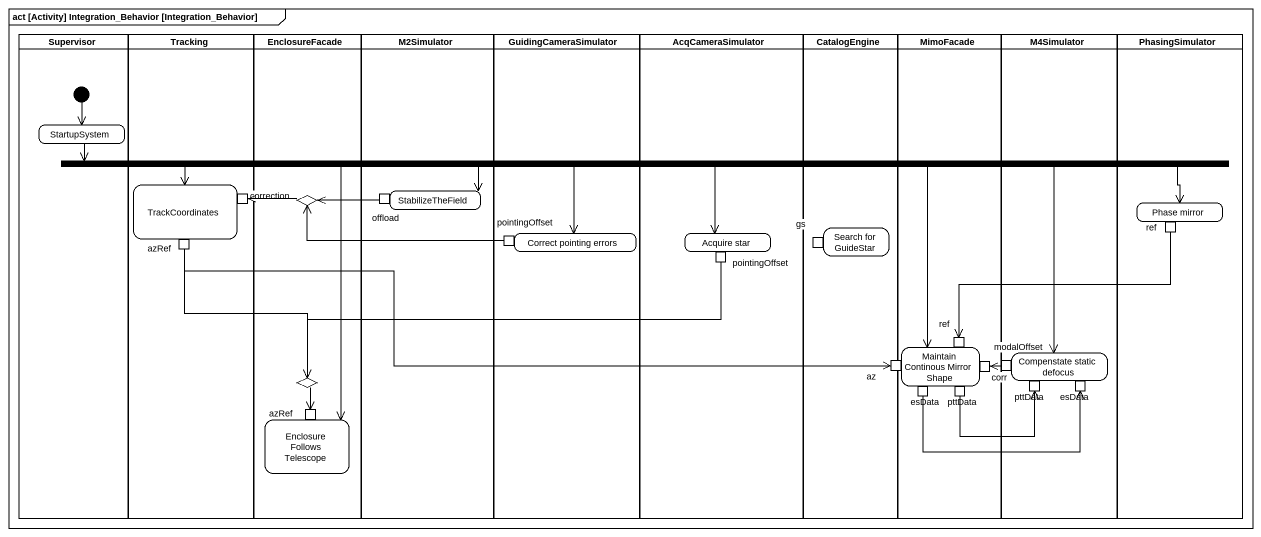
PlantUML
@startuml
mainframe act [Activity] Integration_Behavior [Integration_Behavior]
hide empty description
state Supervisor <<partition>> {
  state StartupSystem
  [*] --> StartupSystem
}
state Tracking <<partition>> {
  state TrackCoordinates {
    state correction <<inputPin>>
    state azRef <<outputPin>>
  }
}
state EnclosureFacade <<partition>> {
  state choice1 <<choice>>
  state choice2 <<choice>>
  state "Enclosure Follows Telescope" as Enclosure_Follows_Telescope {
    state "azRef" as azRef_2 <<inputPin>>
  }
}
state M2Simulator <<partition>> {
  state StabilizeTheField {
    state offload <<outputPin>>
  }
}
state GuidingCameraSimulator <<partition>> {
  state "Correct pointing errors" as Correct_pointing_errors {
    state pointingOffset <<outputPin>>
  }
}
state AcqCameraSimulator <<partition>> {
  state "Acquire star" as Acquire_star {
    state "pointingOffset" as pointingOffset_2 <<outputPin>>
  }
}
state CatalogEngine <<partition>> {
  state "Search for GuideStar" as Search_for_GuideStar {
    state gs <<outputPin>>
  }
}
state MimoFacade <<partition>> {
  state "Maintain Continous Mirror Shape" as Maintain_Continous_Mirror {
    state az <<inputPin>>
    state "ref" as ref__2 <<inputPin>>
    state corr <<inputPin>>
    state esData <<outputPin>>
    state pttData <<outputPin>>
  }
}
state M4Simulator <<partition>> {
  state "Compenstate static defocus" as Compenstate_static_defocus {
    state modalOffset <<outputPin>>
    state "pttData" as pttData_2 <<inputPin>>
    state "esData" as esData_2 <<inputPin>>
  }
}
state PhasingSimulator <<partition>> {
  state "Phase mirror" as Phase_mirror {
    state "ref" as ref_ <<outputPin>>
  }
}
state fork1 <<fork>>
StartupSystem -right-> fork1
fork1 -left-> TrackCoordinates
fork1 -left-> StabilizeTheField
fork1 -right-> Phase_mirror
fork1 --> Correct_pointing_errors
fork1 --> Acquire_star
fork1 --> Maintain_Continous_Mirror
fork1 -right-> Compenstate_static_defocus
fork1 --> Enclosure_Follows_Telescope
choice1 -left-> correction
offload -left-> choice1
azRef -right-> az
azRef --> choice2
pointingOffset -left-> choice1
pointingOffset_2 -left-> choice2
ref_ -left-> ref__2
modalOffset -left-> corr
choice2 --> azRef_2
esData -right-> esData_2
pttData -right-> pttData_2
@enduml
